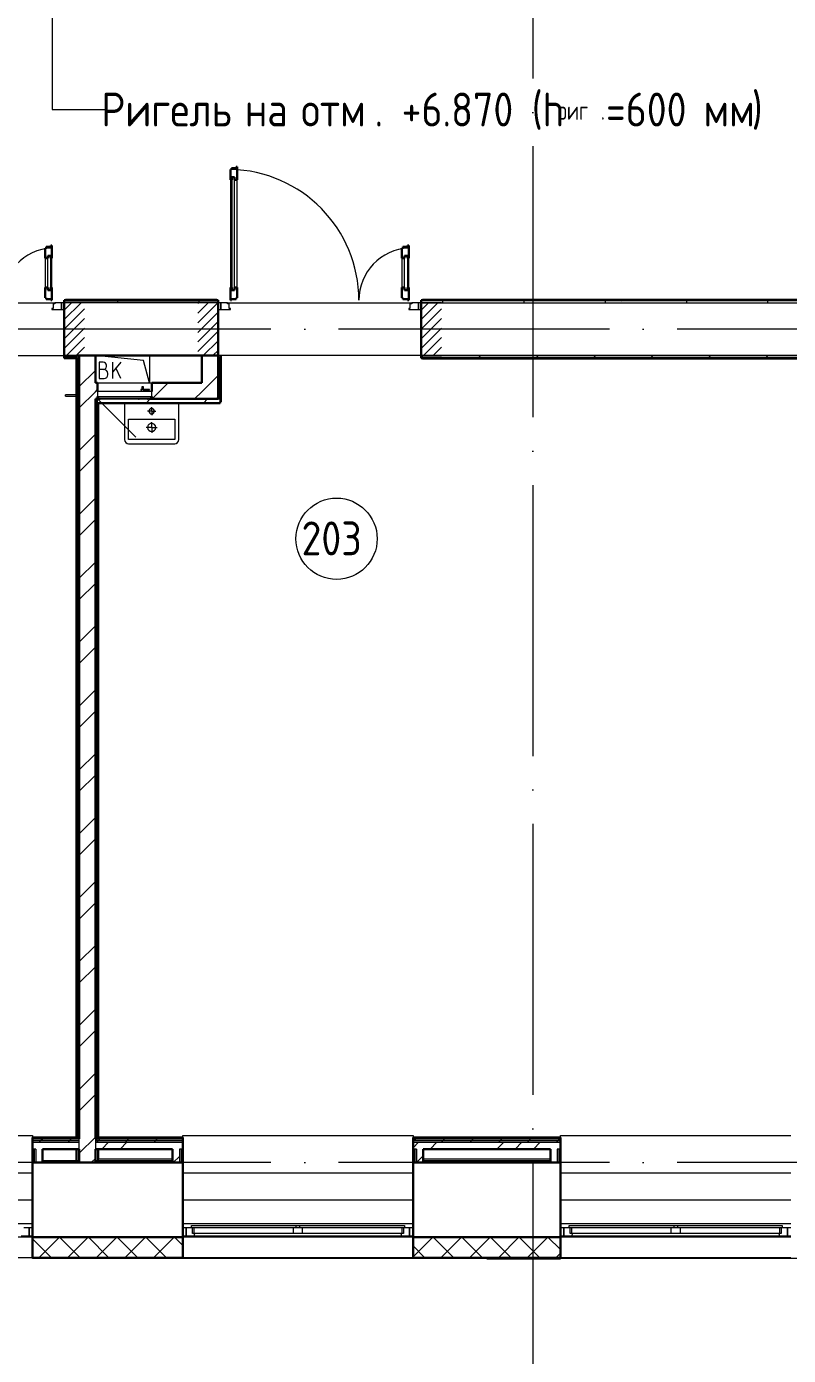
# Model space of a CAD drawing. Header units: millimetres. Extents: x -1073752 to 1436911, y -1379358 to 94781.
# Drawn here: x -914987 to -909360, y -1027779 to -1017973 of the extents above; entities that cross this region are included whole.
import ezdxf

# ---------------------------------------------------------------- set-up
doc = ezdxf.new("R2010")
doc.units = ezdxf.units.MM
doc.linetypes.add('ADSK_Линия сетки', pattern=[25, 20, -2.5, 0, -2.5])
doc.linetypes.add('ADSK_Штриховая_ш2 п1_5', pattern=[4.5, 3, -1.5])
for name, color, linetype, lineweight in [('_ Окна', 7, 'Continuous', 9), ('Аннотация', 7, 'Continuous', 18), ('Двери', 252, 'Continuous', 9), ('Марки помещений', 7, 'Continuous', 20), ('Оборудование', 7, 'Continuous', 18), ('Ограждение', 252, 'Continuous', 9), ('Окна', 7, 'Continuous', 9), ('Оси', 252, 'Continuous', 9), ('Перекрытие', 252, 'Continuous', 18), ('Стены внутренние', 7, 'Continuous', 18), ('Стены наружные', 7, 'Continuous', 18), ('Стены штриховка', 7, 'Continuous', 9), ('Узлы', 7, 'Continuous', 18)]:
    doc.layers.add(name, color=color, linetype=linetype, lineweight=lineweight)
doc.layers.add('Двери открывание', color=7, linetype='Continuous', lineweight=9, true_color=0xc0c0c0)
doc.styles.add('GOST Common_2', font='', dxfattribs={"width": 0.9, "height": 250})
doc.styles.add('GOST Common_4', font='', dxfattribs={"height": 7})
doc.styles.get('GOST Common_2').set_extended_font_data('GOST type B')
doc.styles.get('GOST Common_4').set_extended_font_data('GOST 2.304 type A')

# ---------------------------------------------------------------- blocks, each defined once
blk = doc.blocks.new('2 этаж')
at = {"layer": 'Двери', "lineweight": 18, "true_color": 0x636466}
h = blk.add_hatch(dxfattribs=at)
h.set_pattern_fill('FP_2', color=251, style=0, pattern_type=2)
h.set_pattern_definition([(45, (108141.006, -12489.253), (-35.3553, 35.3553), [])])
h.paths.add_polyline_path([(109150.1, -12684.3), (109166, -12684.3), (109166, -12294.3), (109016, -12294.3), (109016, -12684.3)])
h.paths.add_polyline_path([(107516, -12684.3), (107516, -12294.3), (107366, -12294.3), (107366, -12684.3)])
h = blk.add_hatch(dxfattribs=at)
h.set_pattern_fill('FP_2', color=251, style=0, pattern_type=2)
h.set_pattern_definition([(45, (110776.005, -12489.253), (-35.3553, 35.3553), [])])
h.paths.add_polyline_path([(111785.1, -12684.3), (111801, -12684.3), (111801, -12294.3), (111651, -12294.3), (111651, -12684.3)])
h.paths.add_polyline_path([(110151, -12684.3), (110151, -12294.3), (110001, -12294.3), (110001, -12684.3)])
at = {"color": 251, "lineweight": 18, "true_color": 0x636466}
for p, q in [((109601.4, -12720.1), (109246, -12684.3)), ((109303.4, -12732.5), (109273.4, -12732.5)), ((109273.4, -12732.5), (109273.4, -12852.5)), ((109433.4, -12732.5), (109373.4, -12804)), ((109373.4, -12852.5), (109373.4, -12732.5)), ((109646, -12884.3), (109601.4, -12720.1)), ((109646, -12684.3), (109646, -12884.3)), ((109306.7, -12785.8), (109273.4, -12785.8)), ((109326.7, -12765.8), (109326.7, -12755.8)), ((109336.7, -12825.8), (109336.7, -12815.8)), ((109433.4, -12852.5), (109397.4, -12775.3)), ((109273.4, -12852.5), (109310, -12852.5))]:
    blk.add_line(p, q, dxfattribs=at)
for centre, radius, start, end in [((109303.4, -12755.8), 23.3, 0, 90), ((109306.7, -12765.8), 20, 270, 0), ((109306.7, -12815.8), 30, 0, 90), ((109310, -12825.8), 26.7, 270, 0)]:
    blk.add_arc(centre, radius, start, end, dxfattribs=at)
at = {"layer": '_ Окна', "color": 251, "lineweight": 18, "true_color": 0x636466}
for p, q in [((108756, -19121.3), (108718, -19121.3)), ((108756, -19179.3), (108756, -19121.3)), ((109954, -19121.3), (109916, -19121.3)), ((109916, -19121.3), (109916, -19179.3)), ((109962, -19162.3), (109962, -19121.3)), ((111520, -19121.3), (111520, -19162.3)), ((111566, -19121.3), (111528, -19121.3)), ((111566, -19179.3), (111566, -19121.3)), ((112744, -19121.3), (112706, -19121.3)), ((112706, -19121.3), (112706, -19179.3)), ((112752, -19162.3), (112752, -19121.3)), ((114310, -19121.3), (114310, -19162.3)), ((114356, -19121.3), (114318, -19121.3)), ((114356, -19179.3), (114356, -19121.3)), ((108696.6, -19179.3), (108756, -19179.3)), ((109916, -19179.3), (109975.5, -19179.3)), ((109974, -19162.3), (109962, -19162.3)), ((109975.5, -19179.3), (109980, -19162.3)), ((111502, -19162.3), (111506.6, -19179.3)), ((111506.6, -19179.3), (111566, -19179.3)), ((111520, -19162.3), (111508, -19162.3)), ((112706, -19179.3), (112765.5, -19179.3)), ((112764, -19162.3), (112752, -19162.3)), ((112765.5, -19179.3), (112770, -19162.3)), ((114292, -19162.3), (114296.6, -19179.3)), ((114296.6, -19179.3), (114356, -19179.3)), ((114310, -19162.3), (114298, -19162.3))]:
    blk.add_line(p, q, dxfattribs=at)
at = {"layer": '_ Окна', "color": 251, "true_color": 0x636466}
for p, q in [((108781, -19121.3), (108756, -19121.3)), ((108756, -19121.3), (108756, -19179.3)), ((109916, -19121.3), (109891, -19121.3)), ((109916, -19179.3), (109916, -19121.3)), ((111591, -19121.3), (111566, -19121.3)), ((111566, -19121.3), (111566, -19179.3)), ((112706, -19121.3), (112681, -19121.3)), ((112706, -19179.3), (112706, -19121.3)), ((114381, -19121.3), (114356, -19121.3)), ((114356, -19121.3), (114356, -19179.3)), ((108756, -19179.3), (108781, -19179.3)), ((109891, -19179.3), (109916, -19179.3)), ((111566, -19179.3), (111591, -19179.3)), ((112681, -19179.3), (112706, -19179.3)), ((114356, -19179.3), (114381, -19179.3))]:
    blk.add_line(p, q, dxfattribs=at)
at = {"layer": 'Аннотация', "color": 251, "lineweight": 9, "true_color": 0x636466}
for p, q in [((108926.9, -10082.8), (108926.9, -10868.5)), ((108926.9, -10868.5), (109311.7, -10868.5))]:
    blk.add_line(p, q, dxfattribs=at)
at = {"layer": 'Двери', "color": 251, "lineweight": 30, "true_color": 0x636466}
for p, q in [((110251, -11310.3), (110243, -11310.3)), ((110243, -11310.3), (110243, -11386.3)), ((110285, -11301.3), (110251, -11301.3)), ((110251, -11301.3), (110251, -11310.3)), ((110252, -11368.3), (110252, -11386.3)), ((110273, -11368.3), (110252, -11368.3)), ((110273, -11386.3), (110273, -11368.3)), ((110293, -11292.3), (110285, -11292.3)), ((110285, -11292.3), (110285, -11301.3)), ((110293, -11386.3), (110293, -11292.3)), ((110252, -11386.3), (110243, -11386.3)), ((110293, -11386.3), (110273, -11386.3)), ((108882, -11890.3), (108874, -11890.3)), ((108874, -11890.3), (108874, -11966.3)), ((108916, -11881.3), (108882, -11881.3)), ((108882, -11881.3), (108882, -11890.3)), ((108894, -11966.3), (108894, -11948.3)), ((108894, -11948.3), (108915, -11948.3)), ((108915, -11948.3), (108915, -11966.3)), ((108924, -11872.3), (108916, -11872.3)), ((108916, -11872.3), (108916, -11881.3)), ((108924, -11966.3), (108924, -11872.3)), ((111517, -11890.3), (111509, -11890.3)), ((111509, -11890.3), (111509, -11966.3)), ((111551, -11881.3), (111517, -11881.3)), ((111517, -11881.3), (111517, -11890.3)), ((111529, -11966.3), (111529, -11948.3)), ((111529, -11948.3), (111550, -11948.3)), ((111550, -11948.3), (111550, -11966.3)), ((111559, -11872.3), (111551, -11872.3)), ((111551, -11872.3), (111551, -11881.3)), ((111559, -11966.3), (111559, -11872.3)), ((108874, -11966.3), (108894, -11966.3)), ((108915, -11966.3), (108924, -11966.3)), ((111509, -11966.3), (111529, -11966.3)), ((111550, -11966.3), (111559, -11966.3)), ((108874, -12182.3), (108874, -12258.3)), ((108874, -12182.3), (108894, -12182.3)), ((108894, -12182.3), (108894, -12200.3)), ((108894, -12200.3), (108915, -12200.3)), ((108915, -12182.3), (108924, -12182.3)), ((108915, -12200.3), (108915, -12182.3)), ((108924, -12276.3), (108924, -12182.3)), ((110243, -12182.3), (110243, -12276.3)), ((110252, -12182.3), (110243, -12182.3)), ((110252, -12200.3), (110252, -12182.3)), ((110273, -12200.3), (110252, -12200.3)), ((110273, -12182.3), (110273, -12200.3)), ((110293, -12182.3), (110273, -12182.3)), ((110293, -12258.3), (110293, -12182.3)), ((111509, -12182.3), (111509, -12258.3)), ((111509, -12182.3), (111529, -12182.3)), ((111529, -12182.3), (111529, -12200.3)), ((111529, -12200.3), (111550, -12200.3)), ((111550, -12182.3), (111559, -12182.3)), ((111550, -12200.3), (111550, -12182.3)), ((111559, -12276.3), (111559, -12182.3)), ((108874, -12258.3), (108882, -12258.3)), ((108882, -12258.3), (108882, -12267.3)), ((108882, -12267.3), (108916, -12267.3)), ((108916, -12267.3), (108916, -12276.3)), ((108916, -12276.3), (108924, -12276.3)), ((110243, -12276.3), (110251, -12276.3)), ((110251, -12276.3), (110251, -12267.3)), ((110251, -12267.3), (110285, -12267.3)), ((110285, -12267.3), (110285, -12258.3)), ((110285, -12258.3), (110293, -12258.3)), ((111509, -12258.3), (111517, -12258.3)), ((111517, -12258.3), (111517, -12267.3)), ((111517, -12267.3), (111551, -12267.3)), ((111551, -12267.3), (111551, -12276.3)), ((111551, -12276.3), (111559, -12276.3))]:
    blk.add_line(p, q, dxfattribs=at)
at = {"layer": 'Двери', "color": 251, "true_color": 0x636466}
for p, q in [((110252, -11368.3), (110252, -12200.3)), ((110273, -11368.3), (110252, -11368.3)), ((110273, -12200.3), (110273, -11368.3)), ((110243, -11386.3), (110243, -12182.3)), ((110293, -12182.3), (110293, -11386.3)), ((108894, -12200.3), (108894, -11948.3)), ((108894, -11948.3), (108915, -11948.3)), ((108915, -11948.3), (108915, -12200.3)), ((111529, -12200.3), (111529, -11948.3)), ((111529, -11948.3), (111550, -11948.3)), ((111550, -11948.3), (111550, -12200.3)), ((108874, -11966.3), (108874, -12182.3)), ((108924, -12182.3), (108924, -11966.3)), ((111509, -11966.3), (111509, -12182.3)), ((111559, -12182.3), (111559, -11966.3)), ((108915, -12200.3), (108894, -12200.3)), ((110252, -12200.3), (110273, -12200.3)), ((111550, -12200.3), (111529, -12200.3)), ((108933, -12336.3), (108924, -12336.3)), ((108924, -12336.3), (108924, -12344.3)), ((108924, -12344.3), (108996, -12344.3)), ((108947, -12302.3), (108933, -12302.3)), ((108933, -12302.3), (108933, -12336.3)), ((108947, -12294.3), (108947, -12302.3)), ((108996, -12294.3), (108947, -12294.3)), ((109016, -12294.3), (108996, -12294.3)), ((108996, -12294.3), (108996, -12344.3)), ((108996, -12344.3), (108996, -12294.3)), ((108996, -12344.3), (109016, -12344.3)), ((109016, -12344.3), (109016, -12294.3)), ((110151, -12294.3), (110151, -12344.3)), ((110171, -12294.3), (110151, -12294.3)), ((110151, -12344.3), (110171, -12344.3)), ((110171, -12344.3), (110171, -12294.3)), ((110220, -12294.3), (110171, -12294.3)), ((110171, -12294.3), (110171, -12344.3)), ((110171, -12344.3), (110243, -12344.3)), ((110220, -12302.3), (110220, -12294.3)), ((110234, -12302.3), (110220, -12302.3)), ((110234, -12336.3), (110234, -12302.3)), ((110243, -12336.3), (110234, -12336.3)), ((110243, -12344.3), (110243, -12336.3)), ((111568, -12336.3), (111559, -12336.3)), ((111559, -12336.3), (111559, -12344.3)), ((111559, -12344.3), (111631, -12344.3)), ((111582, -12302.3), (111568, -12302.3)), ((111568, -12302.3), (111568, -12336.3)), ((111582, -12294.3), (111582, -12302.3)), ((111631, -12294.3), (111582, -12294.3)), ((111651, -12294.3), (111631, -12294.3)), ((111631, -12294.3), (111631, -12344.3)), ((111631, -12344.3), (111631, -12294.3)), ((111631, -12344.3), (111651, -12344.3)), ((111651, -12344.3), (111651, -12294.3))]:
    blk.add_line(p, q, dxfattribs=at)
at = {"layer": 'Двери', "color": 251, "linetype": 'ADSK_Штриховая_ш2 п1_5', "true_color": 0x636466}
for p, q in [((109166, -12294.3), (109016, -12294.3)), ((109016, -12294.3), (109016, -12684.3)), ((110151, -12294.3), (110001, -12294.3)), ((110151, -12684.3), (110151, -12294.3)), ((111801, -12294.3), (111651, -12294.3)), ((111651, -12294.3), (111651, -12684.3)), ((109016, -12684.3), (109166, -12684.3)), ((110001, -12684.3), (110151, -12684.3)), ((111651, -12684.3), (111801, -12684.3))]:
    blk.add_line(p, q, dxfattribs=at)
at = {"layer": 'Двери открывание', "color": 251, "true_color": 0x636466}
for centre, radius, start, end in [((110225, -12276.3), 966, 0, 88.93231), ((108942, -12276.3), 386, 92.67279, 180), ((111577, -12276.3), 386, 92.67279, 180)]:
    blk.add_arc(centre, radius, start, end, dxfattribs=at)
at = {"layer": 'Марки помещений', "color": 251, "true_color": 0x636466}
blk.add_circle((111026.3, -14035.9), 300, dxfattribs=at)
at = {"layer": 'Оборудование', "color": 251, "true_color": 0x636466}
for p, q in [((109589.7, -12933.9), (109581.4, -12933.9)), ((109581.4, -12933.9), (109581.4, -12938.9)), ((109581.4, -12938.9), (109589.7, -12938.9)), ((109584.9, -12933.3), (109584.9, -12949.3)), ((109604.2, -12933.3), (109584.9, -12933.3)), ((109588.4, -12931.4), (109586.4, -12933.3)), ((109588.4, -12913.9), (109588.4, -12931.4)), ((109600.6, -12913.9), (109588.4, -12913.9)), ((109600.6, -12931.4), (109588.4, -12931.4)), ((109645.2, -12933.9), (109599.3, -12933.9)), ((109599.3, -12938.9), (109645.2, -12938.9)), ((109600.6, -12931.4), (109600.6, -12913.9)), ((109602.6, -12933.3), (109600.6, -12931.4)), ((109604.2, -12949.3), (109604.2, -12933.3)), ((109645.2, -12938.9), (109645.2, -12933.9)), ((109261, -12949.3), (109261, -12985.6)), ((109661, -12949.3), (109261, -12949.3)), ((109261, -13004.3), (109543.8, -13287.1)), ((109261.9, -12986.6), (109660.1, -12986.6)), ((109268, -12986.6), (109268, -12996.3)), ((109269, -12997.3), (109653.1, -12997.3)), ((109280, -12998.8), (109280, -13004.3)), ((109280, -13004.3), (109642, -13004.3)), ((109564.5, -13004.3), (109564.5, -13006.3)), ((109564.5, -13006.3), (109568.5, -13006.3)), ((109629, -13006.3), (109568.5, -13006.3)), ((109629, -13006.3), (109633, -13006.3)), ((109633, -13006.3), (109633, -13004.3)), ((109642, -13004.3), (109642, -12998.8)), ((109654, -12996.3), (109654, -12986.6)), ((109661, -12985.6), (109661, -12949.3))]:
    blk.add_line(p, q, dxfattribs=at)
for points, knots in [([(109261, -12985.6), (109261, -12985.7), (109261, -12985.9), (109261.1, -12986.1), (109261.3, -12986.3), (109261.4, -12986.4), (109261.6, -12986.5), (109261.7, -12986.5), (109261.8, -12986.6), (109261.9, -12986.6)], [-1, -1, -1, -1, -0.833333, -0.666667, -0.5, -0.333333, -0.25, -0.166667, 0, 0, 0, 0]), ([(109268, -12996.3), (109268, -12996.4), (109268, -12996.5), (109268.1, -12996.8), (109268.2, -12996.9), (109268.4, -12997), (109268.5, -12997.1), (109268.6, -12997.2), (109268.8, -12997.2), (109268.9, -12997.3), (109269, -12997.3)], [-1, -1, -1, -1, -0.833333, -0.666667, -0.541667, -0.416667, -0.333333, -0.25, -0.166667, 0, 0, 0, 0]), ([(109278.5, -12997.3), (109278.6, -12997.3), (109278.8, -12997.3), (109279.1, -12997.4), (109279.2, -12997.5), (109279.4, -12997.6), (109279.6, -12997.7), (109279.7, -12997.9), (109279.8, -12998), (109279.9, -12998.2), (109280, -12998.5), (109280, -12998.7), (109280, -12998.8)], [-1, -1, -1, -1, -0.833333, -0.75, -0.666667, -0.583333, -0.5, -0.416667, -0.333333, -0.25, -0.166667, 0, 0, 0, 0]), ([(109642, -12998.8), (109642, -12998.7), (109642, -12998.5), (109642.1, -12998.2), (109642.2, -12998), (109642.3, -12997.9), (109642.5, -12997.7), (109642.6, -12997.6), (109642.8, -12997.5), (109643, -12997.4), (109643.2, -12997.3), (109643.4, -12997.3), (109643.5, -12997.3)], [0, 0, 0, 0, 0.166667, 0.25, 0.333333, 0.416667, 0.5, 0.583333, 0.666667, 0.75, 0.833333, 1, 1, 1, 1]), ([(109653.1, -12997.3), (109653.1, -12997.3), (109653.3, -12997.2), (109653.4, -12997.2), (109653.5, -12997.1), (109653.7, -12997), (109653.8, -12996.9), (109653.9, -12996.8), (109654, -12996.5), (109654, -12996.4), (109654, -12996.3)], [0, 0, 0, 0, 0.166667, 0.25, 0.333333, 0.416667, 0.541667, 0.666667, 0.833333, 1, 1, 1, 1]), ([(109660.1, -12986.6), (109660.2, -12986.6), (109660.3, -12986.5), (109660.4, -12986.5), (109660.6, -12986.4), (109660.7, -12986.3), (109660.9, -12986.1), (109661, -12985.9), (109661, -12985.7), (109661, -12985.6)], [0, 0, 0, 0, 0.166667, 0.25, 0.333333, 0.5, 0.666667, 0.833333, 1, 1, 1, 1])]:
    blk.add_open_spline(points, degree=3, knots=knots, dxfattribs=at)
at = {"layer": 'Ограждение', "color": 251, "true_color": 0x636466}
for p, q in [((109024, -12274.3), (109024, -12269.3)), ((110141, -12269.3), (109024, -12269.3)), ((110141, -12269.3), (110141, -12274.3)), ((111661, -12274.3), (111661, -12269.3)), ((117896, -12269.3), (111661, -12269.3)), ((110166, -12684.3), (110176, -12684.3)), ((110166, -12684.3), (110166, -12699.3)), ((110176, -12964.3), (110176, -12684.3)), ((111661, -12709.3), (111661, -12704.3)), ((111661, -12709.3), (116611.3, -12709.3)), ((109024, -12984.3), (109024, -12974.3)), ((109106, -12974.3), (109024, -12974.3)), ((109024, -12984.3), (109101, -12984.3)), ((109106, -12979.3), (109101, -12984.3)), ((109101, -12984.3), (109101, -18454.3)), ((110176, -12964.3), (110171, -12964.3)), ((109266, -13594.3), (109271, -13594.3)), ((109271, -18454.3), (109271, -13594.3)), ((107081, -18439.3), (108781, -18439.3)), ((108781, -18439.3), (108781, -18454.3)), ((109891, -18454.3), (109891, -18439.3)), ((109891, -18439.3), (111591, -18439.3)), ((111591, -18439.3), (111591, -18454.3)), ((112681, -18454.3), (112681, -18439.3)), ((112681, -18439.3), (114381, -18439.3)), ((109101, -18539.3), (109101, -18624.3)), ((109111, -18624.3), (109111, -18539.3)), ((109261, -18539.3), (109261, -18624.3)), ((109271, -18614.3), (109261, -18624.3)), ((109271, -18614.3), (109271, -18539.3)), ((109816, -18614.3), (109271, -18614.3)), ((112606, -18614.3), (111666, -18614.3)), ((107081, -18714.3), (108781, -18714.3)), ((109891, -18714.3), (111591, -18714.3)), ((112681, -18714.3), (114381, -18714.3)), ((107081, -18914.3), (108781, -18914.3)), ((109891, -18914.3), (111591, -18914.3)), ((112681, -18914.3), (114381, -18914.3)), ((107081, -19089.3), (108781, -19089.3)), ((109891, -19089.3), (111591, -19089.3)), ((112681, -19089.3), (114381, -19089.3))]:
    blk.add_line(p, q, dxfattribs=at)
at = {"layer": 'Окна', "color": 251, "true_color": 0x636466}
for p, q in [((109954, -19104.3), (110726, -19104.3)), ((109954, -19121.3), (109954, -19104.3)), ((110726, -19121.3), (109954, -19121.3)), ((109974, -19162.3), (109974, -19121.3)), ((110706, -19121.3), (110706, -19162.3)), ((110726, -19104.3), (110756, -19104.3)), ((110726, -19104.3), (110726, -19121.3)), ((110756, -19121.3), (110726, -19121.3)), ((110756, -19104.3), (111528, -19104.3)), ((110756, -19121.3), (110756, -19104.3)), ((111528, -19121.3), (110756, -19121.3)), ((110776, -19162.3), (110776, -19121.3)), ((111508, -19121.3), (111508, -19162.3)), ((111528, -19104.3), (111528, -19121.3)), ((112744, -19104.3), (113516, -19104.3)), ((112744, -19121.3), (112744, -19104.3)), ((113516, -19121.3), (112744, -19121.3)), ((112764, -19162.3), (112764, -19121.3)), ((113496, -19121.3), (113496, -19162.3)), ((113516, -19104.3), (113546, -19104.3)), ((113516, -19104.3), (113516, -19121.3)), ((113546, -19121.3), (113516, -19121.3)), ((113546, -19104.3), (114318, -19104.3)), ((113546, -19121.3), (113546, -19104.3)), ((114318, -19121.3), (113546, -19121.3)), ((113566, -19162.3), (113566, -19121.3)), ((114298, -19121.3), (114298, -19162.3)), ((114318, -19104.3), (114318, -19121.3)), ((110706, -19162.3), (109974, -19162.3)), ((109975.5, -19179.3), (111506.6, -19179.3)), ((110776, -19162.3), (110706, -19162.3)), ((111508, -19162.3), (110776, -19162.3)), ((113496, -19162.3), (112764, -19162.3)), ((112765.5, -19179.3), (114296.6, -19179.3)), ((113566, -19162.3), (113496, -19162.3)), ((114298, -19162.3), (113566, -19162.3))]:
    blk.add_line(p, q, dxfattribs=at)
at = {"layer": 'Оси', "color": 251, "linetype": 'ADSK_Линия сетки', "ltscale": 100, "true_color": 0x636466}
for p, q in [((112476, -1139.3), (112476, -32265.4)), ((170543.3, -12489.3), (93565.9, -12489.3)), ((170543.3, -18639.3), (93603.7, -18639.3))]:
    blk.add_line(p, q, dxfattribs=at)
at = {"layer": 'Перекрытие', "color": 251, "ltscale": 100, "true_color": 0x636466}
blk.add_line((109646, -12684.3), (109646, -12884.3), dxfattribs=at)
at = {"layer": 'Стены внутренние', "color": 251, "true_color": 0x636466}
for p, q in [((107585, -12294.3), (108947, -12294.3)), ((110151, -12294.3), (109016, -12294.3)), ((110220, -12294.3), (111582, -12294.3)), ((107516, -12684.3), (109111, -12684.3)), ((111651, -12684.3), (110151, -12684.3)), ((108781, -19189.3), (107081, -19189.3)), ((111591, -19189.3), (109891, -19189.3)), ((114381, -19189.3), (112681, -19189.3)), ((108781, -19341.3), (107081, -19341.3)), ((111591, -19341.3), (109891, -19341.3)), ((114381, -19341.3), (112681, -19341.3))]:
    blk.add_line(p, q, dxfattribs=at)
at = {"layer": 'Стены внутренние', "color": 251, "lineweight": 30, "true_color": 0x636466}
for p, q in [((109016, -12294.3), (109016, -12684.3)), ((110151, -12684.3), (110151, -12294.3)), ((111651, -12294.3), (111651, -12684.3)), ((109246, -12684.3), (110031, -12684.3)), ((108781, -18639.3), (108781, -19341.3)), ((109126, -18639.3), (108856, -18639.3)), ((109816, -18639.3), (109246, -18639.3)), ((109891, -19341.3), (109891, -18639.3)), ((111591, -18639.3), (111591, -19341.3)), ((112606, -18639.3), (111666, -18639.3)), ((112681, -19341.3), (112681, -18639.3)), ((108781, -19189.3), (109891, -19189.3)), ((111591, -19189.3), (112681, -19189.3)), ((108781, -19341.3), (109891, -19341.3)), ((111591, -19341.3), (112681, -19341.3))]:
    blk.add_line(p, q, dxfattribs=at)
at = {"layer": 'Стены внутренние', "color": 251, "linetype": 'Continuous', "lineweight": 9, "true_color": 0x636466}
for p, q in [((108919.1, -19339.3), (108781, -19201.2)), ((108829.6, -19339.3), (108979.6, -19189.3)), ((109131.2, -19339.3), (108981.2, -19189.3)), ((109041.7, -19339.3), (109191.7, -19189.3)), ((109343.3, -19339.3), (109193.3, -19189.3)), ((109253.9, -19339.3), (109403.9, -19189.3)), ((109555.5, -19339.3), (109405.5, -19189.3)), ((109466, -19339.3), (109616, -19189.3)), ((109767.6, -19339.3), (109617.6, -19189.3)), ((109678.1, -19339.3), (109828.1, -19189.3)), ((109891, -19250.5), (109829.7, -19189.3)), ((111593, -19333.6), (111737.3, -19189.3)), ((111888.9, -19339.3), (111738.9, -19189.3)), ((111799.5, -19339.3), (111949.5, -19189.3)), ((112101, -19339.3), (111951, -19189.3)), ((112011.6, -19339.3), (112161.6, -19189.3)), ((112313.2, -19339.3), (112163.2, -19189.3)), ((112223.7, -19339.3), (112373.7, -19189.3)), ((112525.3, -19339.3), (112375.3, -19189.3)), ((112435.9, -19339.3), (112585.9, -19189.3)), ((112679, -19280.8), (112587.4, -19189.3)), ((111676.8, -19339.3), (111591, -19253.5)), ((112648, -19339.3), (112679, -19308.2)), ((108977.4, -19341.3), (108976.3, -19339.3)), ((109329.4, -19341.3), (109328.2, -19339.3)), ((109543.3, -19339.3), (109542.2, -19341.3)), ((112358.9, -19339.3), (112357.8, -19341.3))]:
    blk.add_line(p, q, dxfattribs=at)
at = {"layer": 'Стены наружные', "color": 251, "lineweight": 30, "true_color": 0x636466}
for p, q in [((110151, -12274.3), (109016, -12274.3)), ((109016, -12274.3), (109016, -12294.3)), ((110151, -12294.3), (110151, -12274.3)), ((117891, -12274.3), (111651, -12274.3)), ((111651, -12274.3), (111651, -12294.3)), ((109016, -12684.3), (109016, -12704.3)), ((109016, -12699.3), (109111, -12699.3)), ((109016, -12704.3), (109106, -12704.3)), ((109106, -12704.3), (109106, -18454.3)), ((109246, -12684.3), (109111, -12684.3)), ((109111, -18459.3), (109111, -12699.3)), ((109126, -12684.3), (109126, -18464.3)), ((109246, -12884.3), (109246, -12684.3)), ((110031, -12684.3), (110031, -12884.3)), ((110151, -12684.3), (110031, -12684.3)), ((110151, -12684.3), (110151, -13004.3)), ((110166, -12699.3), (110151, -12699.3)), ((110166, -12704.3), (110166, -12699.3)), ((110171, -12704.3), (110166, -12704.3)), ((110171, -13024.3), (110171, -12704.3)), ((111651, -12684.3), (111651, -12704.3)), ((111651, -12704.3), (116616.3, -12704.3)), ((109261, -12884.3), (109246, -12884.3)), ((109261, -12949.3), (109261, -12884.3)), ((110031, -12884.3), (109661, -12884.3)), ((109661, -12884.3), (109661, -12949.3)), ((109246, -18464.3), (109246, -13004.3)), ((109280, -13004.3), (109246, -13004.3)), ((109261, -13004.3), (109261, -12985.9)), ((109266, -18454.3), (109266, -13034.3)), ((109266, -13034.3), (110166, -13034.3)), ((110151, -13004.3), (109642, -13004.3)), ((109661, -12985.9), (109661, -13004.3)), ((110166, -13024.3), (110171, -13024.3)), ((110166, -13034.3), (110166, -13024.3)), ((109106, -18454.3), (108781, -18454.3)), ((108781, -18454.3), (108781, -18459.3)), ((108781, -18459.3), (108781, -18639.3)), ((109111, -18459.3), (109106, -18459.3)), ((109106, -18459.3), (109111, -18459.3)), ((109246, -18464.3), (109261, -18464.3)), ((109266, -18459.3), (109261, -18459.3)), ((109261, -18459.3), (109266, -18459.3)), ((109891, -18454.3), (109266, -18454.3)), ((109891, -18459.3), (109891, -18454.3)), ((109891, -18639.3), (109891, -18459.3)), ((112681, -18454.3), (111591, -18454.3)), ((111591, -18454.3), (111591, -18459.3)), ((111591, -18459.3), (111591, -18639.3)), ((112681, -18459.3), (112681, -18454.3)), ((112681, -18639.3), (112681, -18459.3)), ((108856, -18539.3), (109126, -18539.3)), ((108856, -18639.3), (108856, -18539.3)), ((109126, -18539.3), (109126, -18639.3)), ((109246, -18639.3), (109246, -18539.3)), ((109246, -18539.3), (109816, -18539.3)), ((109816, -18539.3), (109816, -18639.3)), ((111666, -18539.3), (112606, -18539.3)), ((111666, -18639.3), (111666, -18539.3)), ((112606, -18539.3), (112606, -18639.3)), ((108781, -18639.3), (108856, -18639.3)), ((109126, -18639.3), (109246, -18639.3)), ((109816, -18639.3), (109891, -18639.3)), ((111591, -18639.3), (111666, -18639.3)), ((112606, -18639.3), (112681, -18639.3)), ((112136, -19341.3), (112136, -19346.3)), ((112136, -19346.3), (112681, -19346.3)), ((112681, -19346.3), (112681, -19341.3))]:
    blk.add_line(p, q, dxfattribs=at)
at = {"layer": 'Стены наружные', "color": 251, "linetype": 'Continuous', "lineweight": 9, "true_color": 0x636466}
for p, q in [((109030.7, -12279.3), (109035.7, -12274.3)), ((109101.4, -12279.3), (109106.4, -12274.3)), ((109172.1, -12279.3), (109177.1, -12274.3)), ((109242.8, -12279.3), (109247.8, -12274.3)), ((109313.5, -12279.3), (109318.5, -12274.3)), ((109384.2, -12279.3), (109389.2, -12274.3)), ((109412, -12294.3), (109412, -12279.3)), ((109454.9, -12279.3), (109459.9, -12274.3)), ((109525.7, -12279.3), (109530.7, -12274.3)), ((109596.4, -12279.3), (109601.4, -12274.3)), ((109667.1, -12279.3), (109672.1, -12274.3)), ((109737.8, -12279.3), (109742.8, -12274.3)), ((109808.5, -12279.3), (109813.5, -12274.3)), ((109879.2, -12279.3), (109884.2, -12274.3)), ((109949.9, -12279.3), (109954.9, -12274.3)), ((110012, -12294.3), (110012, -12279.3)), ((110020.6, -12279.3), (110025.6, -12274.3)), ((110091.3, -12279.3), (110096.3, -12274.3)), ((111651, -12275.2), (111652, -12274.3)), ((111717.7, -12279.3), (111722.7, -12274.3)), ((111788.4, -12279.3), (111793.4, -12274.3)), ((111812, -12294.3), (111812, -12279.3)), ((111859.1, -12279.3), (111864.1, -12274.3)), ((111929.8, -12279.3), (111934.8, -12274.3)), ((112000.5, -12279.3), (112005.5, -12274.3)), ((112071.2, -12279.3), (112076.2, -12274.3)), ((112141.9, -12279.3), (112146.9, -12274.3)), ((112212.7, -12279.3), (112217.7, -12274.3)), ((112283.4, -12279.3), (112288.4, -12274.3)), ((112354.1, -12279.3), (112359.1, -12274.3)), ((112412, -12294.3), (112412, -12279.3)), ((112424.8, -12279.3), (112429.8, -12274.3)), ((112495.5, -12279.3), (112500.5, -12274.3)), ((112566.2, -12279.3), (112571.2, -12274.3)), ((112636.9, -12279.3), (112641.9, -12274.3)), ((112707.6, -12279.3), (112712.6, -12274.3)), ((112778.3, -12279.3), (112783.3, -12274.3)), ((112849.1, -12279.3), (112854.1, -12274.3)), ((112919.8, -12279.3), (112924.8, -12274.3)), ((112990.5, -12279.3), (112995.5, -12274.3)), ((113012, -12294.3), (113012, -12279.3)), ((113061.2, -12279.3), (113066.2, -12274.3)), ((113131.9, -12279.3), (113136.9, -12274.3)), ((113202.6, -12279.3), (113207.6, -12274.3)), ((113273.3, -12279.3), (113278.3, -12274.3)), ((113344, -12279.3), (113349, -12274.3)), ((113414.7, -12279.3), (113419.7, -12274.3)), ((113485.4, -12279.3), (113490.4, -12274.3)), ((113556.2, -12279.3), (113561.2, -12274.3)), ((113612, -12294.3), (113612, -12279.3)), ((113626.9, -12279.3), (113631.9, -12274.3)), ((113697.6, -12279.3), (113702.6, -12274.3)), ((113768.3, -12279.3), (113773.3, -12274.3)), ((113839, -12279.3), (113844, -12274.3)), ((113909.7, -12279.3), (113914.7, -12274.3)), ((113980.4, -12279.3), (113985.4, -12274.3)), ((114051.1, -12279.3), (114056.1, -12274.3)), ((114121.8, -12279.3), (114126.8, -12274.3)), ((114192.6, -12279.3), (114197.6, -12274.3)), ((114212, -12294.3), (114212, -12279.3)), ((114263.3, -12279.3), (114268.3, -12274.3)), ((114334, -12279.3), (114339, -12274.3)), ((109029.9, -12704.3), (109034.9, -12699.3)), ((109100.7, -12704.3), (109105.7, -12699.3)), ((109105.7, -12699.3), (109111, -12693.9)), ((111651, -12699.5), (111651.2, -12699.3)), ((111651.2, -12699.3), (111666.2, -12684.3)), ((111716.9, -12704.3), (111721.9, -12699.3)), ((111787.7, -12704.3), (111792.7, -12699.3)), ((111858.4, -12704.3), (111863.4, -12699.3)), ((111929.1, -12704.3), (111934.1, -12699.3)), ((111999.8, -12704.3), (112004.8, -12699.3)), ((112070.5, -12704.3), (112075.5, -12699.3)), ((112075.5, -12699.3), (112090.5, -12684.3)), ((112141.2, -12704.3), (112146.2, -12699.3)), ((112211.9, -12704.3), (112216.9, -12699.3)), ((112282.6, -12704.3), (112287.6, -12699.3)), ((112353.3, -12704.3), (112358.3, -12699.3)), ((112424.1, -12704.3), (112429.1, -12699.3)), ((112494.8, -12704.3), (112499.8, -12699.3)), ((112499.8, -12699.3), (112514.8, -12684.3)), ((112565.5, -12704.3), (112570.5, -12699.3)), ((112636.2, -12704.3), (112641.2, -12699.3)), ((112706.9, -12704.3), (112711.9, -12699.3)), ((112777.6, -12704.3), (112782.6, -12699.3)), ((112848.3, -12704.3), (112853.3, -12699.3)), ((112919, -12704.3), (112924, -12699.3)), ((112924, -12699.3), (112939, -12684.3)), ((112989.7, -12704.3), (112994.7, -12699.3)), ((113060.4, -12704.3), (113065.4, -12699.3)), ((113131.2, -12704.3), (113136.2, -12699.3)), ((113201.9, -12704.3), (113206.9, -12699.3)), ((113272.6, -12704.3), (113277.6, -12699.3)), ((113343.3, -12704.3), (113348.3, -12699.3)), ((113348.3, -12699.3), (113363.3, -12684.3)), ((113414, -12704.3), (113419, -12699.3)), ((113484.7, -12704.3), (113489.7, -12699.3)), ((113555.4, -12704.3), (113560.4, -12699.3)), ((113626.1, -12704.3), (113631.1, -12699.3)), ((113696.8, -12704.3), (113701.8, -12699.3)), ((113767.6, -12704.3), (113772.6, -12699.3)), ((113772.6, -12699.3), (113787.6, -12684.3)), ((113838.3, -12704.3), (113843.3, -12699.3)), ((113909, -12704.3), (113914, -12699.3)), ((113979.7, -12704.3), (113984.7, -12699.3)), ((114050.4, -12704.3), (114055.4, -12699.3)), ((114121.1, -12704.3), (114126.1, -12699.3)), ((114191.8, -12704.3), (114196.8, -12699.3)), ((114196.8, -12699.3), (114211.8, -12684.3)), ((114262.5, -12704.3), (114267.5, -12699.3)), ((114333.2, -12704.3), (114338.2, -12699.3)), ((109106, -12769.6), (109111, -12764.6)), ((109106, -12840.3), (109111, -12835.3)), ((109126, -12913.3), (109246, -12793.3)), ((110031, -12951.2), (110151, -12831.2)), ((110166, -12770.3), (110171, -12765.3)), ((110166, -12841), (110171, -12836)), ((109106, -12911), (109111, -12906)), ((109246, -12950.5), (109261, -12935.5)), ((109663.7, -13004.3), (109783.7, -12884.3)), ((110151, -12926.7), (110166, -12911.7)), ((110166, -12911.7), (110171, -12906.7)), ((109106, -12981.7), (109111, -12976.7)), ((109126, -13070.5), (109246, -12950.5)), ((109261, -13038.9), (109265.6, -13034.3)), ((109619.2, -13034.3), (109649.2, -13004.3)), ((109978, -13004.3), (110031, -12951.2)), ((110043.4, -13034.3), (110073.4, -13004.3)), ((110135.1, -13004.3), (110151, -12988.4)), ((110166, -12982.4), (110171, -12977.4)), ((109106, -13052.5), (109111, -13047.5)), ((109106, -13123.2), (109111, -13118.2)), ((109261, -13109.6), (109266, -13104.6)), ((109106, -13193.9), (109111, -13188.9)), ((109261, -13180.3), (109266, -13175.3)), ((109106, -13264.6), (109111, -13259.6)), ((109106, -13335.3), (109111, -13330.3)), ((109126, -13384.8), (109246, -13264.8)), ((109261, -13251), (109266, -13246)), ((109261, -13321.7), (109266, -13316.7)), ((109106, -13406), (109111, -13401)), ((109126, -13541.9), (109246, -13421.9)), ((109246, -13407.4), (109261, -13392.4)), ((109261, -13392.4), (109266, -13387.4)), ((109106, -13476.7), (109111, -13471.7)), ((109261, -13463.1), (109266, -13458.1)), ((109261, -13533.8), (109266, -13528.8)), ((109106, -13547.4), (109111, -13542.4)), ((109106, -13618.1), (109111, -13613.1)), ((109261, -13604.6), (109266, -13599.6)), ((109106, -13688.8), (109111, -13683.8)), ((109261, -13675.3), (109266, -13670.3)), ((109106, -13759.6), (109111, -13754.6)), ((109106, -13830.3), (109111, -13825.3)), ((109126, -13856.2), (109246, -13736.2)), ((109246, -13831.7), (109261, -13816.7)), ((109261, -13746), (109266, -13741)), ((109261, -13816.7), (109266, -13811.7)), ((109106, -13901), (109111, -13896)), ((109126, -14013.4), (109246, -13893.4)), ((109261, -13887.4), (109266, -13882.4)), ((109106, -13971.7), (109111, -13966.7)), ((109261, -13958.1), (109266, -13953.1)), ((109106, -14042.4), (109111, -14037.4)), ((109106, -14113.1), (109111, -14108.1)), ((109261, -14028.8), (109266, -14023.8)), ((109261, -14099.5), (109266, -14094.5)), ((109106, -14183.8), (109111, -14178.8)), ((109126, -14327.7), (109246, -14207.7)), ((109261, -14170.2), (109266, -14165.2)), ((109106, -14254.5), (109111, -14249.5)), ((109246, -14256), (109261, -14241)), ((109261, -14241), (109266, -14236)), ((109261, -14311.7), (109266, -14306.7)), ((109106, -14325.2), (109111, -14320.2)), ((109106, -14396), (109111, -14391)), ((109126, -14484.8), (109246, -14364.8)), ((109261, -14382.4), (109266, -14377.4)), ((109106, -14466.7), (109111, -14461.7)), ((109261, -14453.1), (109266, -14448.1)), ((109106, -14537.4), (109111, -14532.4)), ((109106, -14608.1), (109111, -14603.1)), ((109261, -14523.8), (109266, -14518.8)), ((109261, -14594.5), (109266, -14589.5)), ((109106, -14678.8), (109111, -14673.8)), ((109126, -14799.2), (109246, -14679.2)), ((109246, -14680.2), (109261, -14665.2)), ((109261, -14665.2), (109266, -14660.2)), ((109106, -14749.5), (109111, -14744.5)), ((109261, -14735.9), (109266, -14730.9)), ((109261, -14806.6), (109266, -14801.6)), ((109106, -14820.2), (109111, -14815.2)), ((109106, -14890.9), (109111, -14885.9)), ((109126, -14956.3), (109246, -14836.3)), ((109261, -14877.3), (109266, -14872.3)), ((109106, -14961.6), (109111, -14956.6)), ((109261, -14948.1), (109266, -14943.1)), ((109106, -15032.3), (109111, -15027.3)), ((109106, -15103.1), (109111, -15098.1)), ((109246, -15104.5), (109261, -15089.5)), ((109261, -15018.8), (109266, -15013.8)), ((109261, -15089.5), (109266, -15084.5)), ((109106, -15173.8), (109111, -15168.8)), ((109126, -15270.6), (109246, -15150.6)), ((109261, -15160.2), (109266, -15155.2)), ((109106, -15244.5), (109111, -15239.5)), ((109261, -15230.9), (109266, -15225.9)), ((109261, -15301.6), (109266, -15296.6)), ((109106, -15315.2), (109111, -15310.2)), ((109106, -15385.9), (109111, -15380.9)), ((109126, -15427.8), (109246, -15307.8)), ((109261, -15372.3), (109266, -15367.3)), ((109106, -15456.6), (109111, -15451.6)), ((109261, -15443), (109266, -15438)), ((109106, -15527.3), (109111, -15522.3)), ((109246, -15528.7), (109261, -15513.7)), ((109261, -15513.7), (109266, -15508.7)), ((109261, -15584.5), (109266, -15579.5)), ((109106, -15598), (109111, -15593)), ((109106, -15668.7), (109111, -15663.7)), ((109126, -15742.1), (109246, -15622.1)), ((109261, -15655.2), (109266, -15650.2)), ((109106, -15739.5), (109111, -15734.5)), ((109126, -15899.2), (109246, -15779.2)), ((109261, -15725.9), (109266, -15720.9)), ((109106, -15810.2), (109111, -15805.2)), ((109106, -15880.9), (109111, -15875.9)), ((109261, -15796.6), (109266, -15791.6)), ((109261, -15867.3), (109266, -15862.3)), ((109106, -15951.6), (109111, -15946.6)), ((109246, -15953), (109261, -15938)), ((109261, -15938), (109266, -15933)), ((109106, -16022.3), (109111, -16017.3)), ((109261, -16008.7), (109266, -16003.7)), ((109261, -16079.4), (109266, -16074.4)), ((109106, -16093), (109111, -16088)), ((109106, -16163.7), (109111, -16158.7)), ((109126, -16213.5), (109246, -16093.5)), ((109261, -16150.1), (109266, -16145.1)), ((109106, -16234.4), (109111, -16229.4)), ((109126, -16370.7), (109246, -16250.7)), ((109261, -16220.9), (109266, -16215.9)), ((109106, -16305.1), (109111, -16300.1)), ((109106, -16375.9), (109111, -16370.9)), ((109246, -16377.3), (109261, -16362.3)), ((109261, -16291.6), (109266, -16286.6)), ((109261, -16362.3), (109266, -16357.3)), ((109106, -16446.6), (109111, -16441.6)), ((109261, -16433), (109266, -16428)), ((109106, -16517.3), (109111, -16512.3)), ((109126, -16685), (109246, -16565)), ((109261, -16503.7), (109266, -16498.7)), ((109261, -16574.4), (109266, -16569.4)), ((109106, -16588), (109111, -16583)), ((109106, -16658.7), (109111, -16653.7)), ((109261, -16645.1), (109266, -16640.1)), ((109106, -16729.4), (109111, -16724.4)), ((109126, -16842.2), (109246, -16722.2)), ((109261, -16715.8), (109266, -16710.8)), ((109106, -16800.1), (109111, -16795.1)), ((109106, -16870.8), (109111, -16865.8)), ((109246, -16801.5), (109261, -16786.5)), ((109261, -16786.5), (109266, -16781.5)), ((109261, -16857.2), (109266, -16852.2)), ((109106, -16941.5), (109111, -16936.5)), ((109261, -16928), (109266, -16923)), ((109106, -17012.2), (109111, -17007.2)), ((109126, -17156.5), (109246, -17036.5)), ((109261, -16998.7), (109266, -16993.7)), ((109106, -17083), (109111, -17078)), ((109106, -17153.7), (109111, -17148.7)), ((109261, -17069.4), (109266, -17064.4)), ((109261, -17140.1), (109266, -17135.1)), ((109106, -17224.4), (109111, -17219.4)), ((109126, -17313.6), (109246, -17193.6)), ((109246, -17225.8), (109261, -17210.8)), ((109261, -17210.8), (109266, -17205.8)), ((109106, -17295.1), (109111, -17290.1)), ((109261, -17281.5), (109266, -17276.5)), ((109261, -17352.2), (109266, -17347.2)), ((109106, -17365.8), (109111, -17360.8)), ((109106, -17436.5), (109111, -17431.5)), ((109261, -17422.9), (109266, -17417.9)), ((109106, -17507.2), (109111, -17502.2)), ((109126, -17627.9), (109246, -17507.9)), ((109261, -17493.6), (109266, -17488.6)), ((109106, -17577.9), (109111, -17572.9)), ((109106, -17648.6), (109111, -17643.6)), ((109246, -17650.1), (109261, -17635.1)), ((109261, -17564.4), (109266, -17559.4)), ((109261, -17635.1), (109266, -17630.1)), ((109106, -17719.4), (109111, -17714.4)), ((109126, -17785.1), (109246, -17665.1)), ((109261, -17705.8), (109266, -17700.8)), ((109106, -17790.1), (109111, -17785.1)), ((109261, -17776.5), (109266, -17771.5)), ((109261, -17847.2), (109266, -17842.2)), ((109106, -17860.8), (109111, -17855.8)), ((109106, -17931.5), (109111, -17926.5)), ((109261, -17917.9), (109266, -17912.9)), ((109106, -18002.2), (109111, -17997.2)), ((109126, -18099.4), (109246, -17979.4)), ((109261, -17988.6), (109266, -17983.6)), ((109106, -18072.9), (109111, -18067.9)), ((109106, -18143.6), (109111, -18138.6)), ((109126, -18256.6), (109246, -18136.6)), ((109246, -18074.3), (109261, -18059.3)), ((109261, -18059.3), (109266, -18054.3)), ((109261, -18130), (109266, -18125)), ((109106, -18214.3), (109111, -18209.3)), ((109261, -18200.8), (109266, -18195.8)), ((109106, -18285), (109111, -18280)), ((109261, -18271.5), (109266, -18266.5)), ((109261, -18342.2), (109266, -18337.2)), ((109106, -18355.8), (109111, -18350.8)), ((109106, -18426.5), (109111, -18421.5)), ((109261, -18412.9), (109266, -18407.9)), ((108790.4, -18459.3), (108795.4, -18454.3)), ((108831.1, -18489.3), (108843.6, -18476.8)), ((108843.6, -18476.8), (108856.1, -18464.3)), ((108856.1, -18464.3), (108861.1, -18459.3)), ((108861.1, -18459.3), (108866.1, -18454.3)), ((108931.8, -18459.3), (108936.8, -18454.3)), ((109002.5, -18459.3), (109007.5, -18454.3)), ((109043.2, -18489.3), (109055.7, -18476.8)), ((109055.7, -18476.8), (109068.2, -18464.3)), ((109073.2, -18459.3), (109078.2, -18454.3)), ((109126, -18570.9), (109246, -18450.9)), ((109255.3, -18489.3), (109267.8, -18476.8)), ((109267.8, -18476.8), (109280.3, -18464.3)), ((109280.3, -18464.3), (109285.3, -18459.3)), ((109285.3, -18459.3), (109290.3, -18454.3)), ((109292.3, -18539.3), (109342.3, -18489.3)), ((109356.1, -18459.3), (109361.1, -18454.3)), ((109426.8, -18459.3), (109431.8, -18454.3)), ((109427.3, -18539.3), (109477.3, -18489.3)), ((109467.5, -18489.3), (109480, -18476.8)), ((109480, -18476.8), (109492.5, -18464.3)), ((109497.5, -18459.3), (109502.5, -18454.3)), ((109568.2, -18459.3), (109573.2, -18454.3)), ((109638.9, -18459.3), (109643.9, -18454.3)), ((109679.6, -18489.3), (109692.1, -18476.8)), ((109692.1, -18476.8), (109704.6, -18464.3)), ((109704.6, -18464.3), (109709.6, -18459.3)), ((109709.6, -18459.3), (109714.6, -18454.3)), ((109780.3, -18459.3), (109785.3, -18454.3)), ((109851, -18459.3), (109856, -18454.3)), ((111591, -18487), (111601.3, -18476.8)), ((111591, -18530.5), (111632.3, -18489.3)), ((111601.3, -18476.8), (111613.8, -18464.3)), ((111618.8, -18459.3), (111623.8, -18454.3)), ((111689.5, -18459.3), (111694.5, -18454.3)), ((111717.2, -18539.3), (111767.2, -18489.3)), ((111760.2, -18459.3), (111765.2, -18454.3)), ((111800.9, -18489.3), (111813.4, -18476.8)), ((111813.4, -18476.8), (111825.9, -18464.3)), ((111825.9, -18464.3), (111830.9, -18459.3)), ((111830.9, -18459.3), (111835.9, -18454.3)), ((111901.6, -18459.3), (111906.6, -18454.3)), ((111972.4, -18459.3), (111977.4, -18454.3)), ((112013.1, -18489.3), (112025.6, -18476.8)), ((112025.6, -18476.8), (112038.1, -18464.3)), ((112043.1, -18459.3), (112048.1, -18454.3)), ((112113.8, -18459.3), (112118.8, -18454.3)), ((112184.5, -18459.3), (112189.5, -18454.3)), ((112210.7, -18539.3), (112260.7, -18489.3)), ((112225.2, -18489.3), (112237.7, -18476.8)), ((112237.7, -18476.8), (112250.2, -18464.3)), ((112250.2, -18464.3), (112255.2, -18459.3)), ((112255.2, -18459.3), (112260.2, -18454.3)), ((112325.9, -18459.3), (112330.9, -18454.3)), ((112345.6, -18539.3), (112395.6, -18489.3)), ((112396.6, -18459.3), (112401.6, -18454.3)), ((112437.3, -18489.3), (112449.8, -18476.8)), ((112449.8, -18476.8), (112462.3, -18464.3)), ((112467.3, -18459.3), (112472.3, -18454.3)), ((112480.5, -18539.3), (112530.5, -18489.3)), ((112538, -18459.3), (112543, -18454.3)), ((112608.7, -18459.3), (112613.7, -18454.3)), ((112649.5, -18489.3), (112662, -18476.8)), ((112662, -18476.8), (112674.5, -18464.3)), ((112674.5, -18464.3), (112679.5, -18459.3)), ((112679.5, -18459.3), (112681, -18457.7)), ((108781, -18539.3), (108781.1, -18539.3)), ((109214.8, -18639.3), (109246, -18608)), ((109820.7, -18639.3), (109866, -18594)), ((111617.2, -18639.3), (111666, -18590.5)), ((112357.8, -19341.3), (112354.9, -19346.3))]:
    blk.add_line(p, q, dxfattribs=at)
at = {"layer": 'Стены наружные', "color": 251, "true_color": 0x636466}
for p, q in [((111651, -12294.3), (117481, -12294.3)), ((109111, -12684.3), (109016, -12684.3)), ((116636.3, -12684.3), (111651, -12684.3)), ((109261, -12884.3), (109661, -12884.3)), ((108856, -18624.3), (109118.5, -18624.3)), ((109118.5, -18639.3), (109118.5, -18624.3)), ((109253.5, -18624.3), (109816, -18624.3)), ((109253.5, -18639.3), (109253.5, -18624.3)), ((111666, -18624.3), (112606, -18624.3)), ((108781, -19346.3), (108781, -19341.3)), ((109336, -19346.3), (108781, -19346.3)), ((109336, -19346.3), (109336, -19341.3)), ((109344, -19346.3), (109344, -19341.3)), ((112136, -19346.3), (109344, -19346.3)), ((109891, -19341.3), (109891, -19346.3)), ((111591, -19346.3), (111591, -19341.3)), ((114946, -19346.3), (112681, -19346.3))]:
    blk.add_line(p, q, dxfattribs=at)
at = {"layer": 'Стены штриховка', "color": 251, "true_color": 0x636466}
for p, q in [((109016, -12279.3), (110151, -12279.3)), ((117871, -12279.3), (111651, -12279.3)), ((109111, -12699.3), (109111, -12684.3)), ((110166, -13024.3), (110166, -12704.3)), ((116636.3, -12699.3), (111651, -12699.3)), ((109261, -18459.3), (109261, -13004.3)), ((109266, -13034.3), (109261, -13034.3)), ((110151, -13004.3), (110166, -13004.3)), ((109106, -18459.3), (108781, -18459.3)), ((108781, -18459.3), (109106, -18459.3)), ((108781, -18464.3), (109126, -18464.3)), ((108781, -18476.8), (109126, -18476.8)), ((108781, -18489.3), (109126, -18489.3)), ((109111, -18459.3), (109126, -18459.3)), ((109126, -18539.3), (109126, -18464.3)), ((109246, -18464.3), (109246, -18539.3)), ((109246, -18476.8), (109891, -18476.8)), ((109246, -18489.3), (109891, -18489.3)), ((109261, -18464.3), (109891, -18464.3)), ((109891, -18459.3), (109266, -18459.3)), ((109266, -18459.3), (109891, -18459.3)), ((112681, -18459.3), (111591, -18459.3)), ((111591, -18459.3), (112681, -18459.3)), ((111591, -18464.3), (112681, -18464.3)), ((111591, -18476.8), (112681, -18476.8)), ((111591, -18489.3), (112681, -18489.3)), ((108806, -18539.3), (108781, -18539.3)), ((108793.5, -18539.3), (108793.5, -18639.3)), ((108806, -18539.3), (108806, -18639.3)), ((109891, -18539.3), (109866, -18539.3)), ((109866, -18539.3), (109866, -18639.3)), ((109878.5, -18539.3), (109878.5, -18639.3)), ((111616, -18539.3), (111591, -18539.3)), ((111603.5, -18539.3), (111603.5, -18639.3)), ((111616, -18539.3), (111616, -18639.3)), ((112681, -18539.3), (112656, -18539.3)), ((112656, -18539.3), (112656, -18639.3)), ((112668.5, -18539.3), (112668.5, -18639.3)), ((108783, -19265.3), (108781, -19265.3)), ((108783, -19265.3), (108783, -19339.3)), ((109891, -19265.3), (109889, -19265.3)), ((109889, -19339.3), (109889, -19265.3)), ((111593, -19265.3), (111591, -19265.3)), ((111593, -19265.3), (111593, -19339.3)), ((112681, -19265.3), (112679, -19265.3)), ((112679, -19339.3), (112679, -19265.3)), ((108783, -19339.3), (109889, -19339.3)), ((111593, -19339.3), (112679, -19339.3))]:
    blk.add_line(p, q, dxfattribs=at)
at = {"layer": 'Узлы', "color": 251, "lineweight": 9, "true_color": 0x636466}
for p, q in [((109461, -13034.3), (109461, -13304.3)), ((109861, -13304.3), (109861, -13034.3)), ((109661, -13094.3), (109631, -13094.3)), ((109661, -13094.3), (109661, -13064.3)), ((109661, -13094.3), (109661, -13124.3)), ((109661, -13094.3), (109691, -13094.3)), ((109661, -13214.3), (109621, -13214.3)), ((109661, -13214.3), (109661, -13174.3)), ((109661, -13214.3), (109661, -13254.3)), ((109661, -13214.3), (109701, -13214.3)), ((109491, -13334.3), (109661, -13334.3)), ((109661, -13334.3), (109831, -13334.3))]:
    blk.add_line(p, q, dxfattribs=at)
at = {"layer": 'Узлы', "color": 251, "true_color": 0x636466}
for p, q in [((109491, -13304.3), (109491, -13153.3)), ((109491, -13153.3), (109831, -13153.3)), ((109831, -13153.3), (109831, -13304.3)), ((109831, -13304.3), (109491, -13304.3))]:
    blk.add_line(p, q, dxfattribs=at)
at = {"layer": 'Узлы', "color": 251, "lineweight": 9, "true_color": 0x636466}
for centre, radius, start, end in [((109661, -13094.2), 20, 90, 180.01158), ((109661, -13094.3), 20, 180, 270), ((109661, -13094.3), 20, 0, 90), ((109661, -13094.3), 20, 270, 0), ((109661, -13214.2), 30, 90, 180.00772), ((109661, -13214.3), 30, 180, 270), ((109661, -13214.3), 30, 0, 90), ((109661, -13214.3), 30, 270, 0)]:
    blk.add_arc(centre, radius, start, end, dxfattribs=at)
at = {"layer": 'Узлы', "color": 251, "true_color": 0x636466}
for centre, start, end in [((109491, -13304.3), 180, 270), ((109831, -13304.3), 270, 0)]:
    blk.add_arc(centre, 30, start, end, dxfattribs=at)
at = {"layer": 'Аннотация', "color": 251, "true_color": 0x636466, "width": 0.9}
for s, height, style, p in [('Ригель', 250, 'GOST Common_2', (109289.2, -10993.5)), ('. +6.870 (h', 250, 'GOST Common_2', (111307.3, -10993.5)), ('=600', 250, 'GOST Common_2', (113015.9, -10993.5)), (')', 250, 'GOST Common_2', (114093.4, -10993.5)), ('на', 250, 'GOST Common_2', (110348.9, -10993.5)), ('отм', 250, 'GOST Common_2', (110765.6, -10993.5)), ('риг', 138.75, 'GOST Common_4', (112656.8, -10944.3)), ('мм', 250, 'GOST Common_2', (113736.2, -10993.5)), ('.', 138.8, 'GOST Common_4', (112978.3, -10944.3))]:
    blk.add_text(s, height=height, dxfattribs=dict(at, style=style)).set_placement(p)
at = {"layer": 'Марки помещений', "color": 251, "true_color": 0x636466, "style": 'GOST Common_2', "width": 0.9}
blk.add_text('203', height=250, dxfattribs=at).set_placement((110767.5, -14158.2))

msp = doc.modelspace()

# ---------------------------------------------------------------- block references
msp.add_blockref('2 этаж', (-1023723.7, -1007716.5))

doc.saveas('drawing.dxf')
